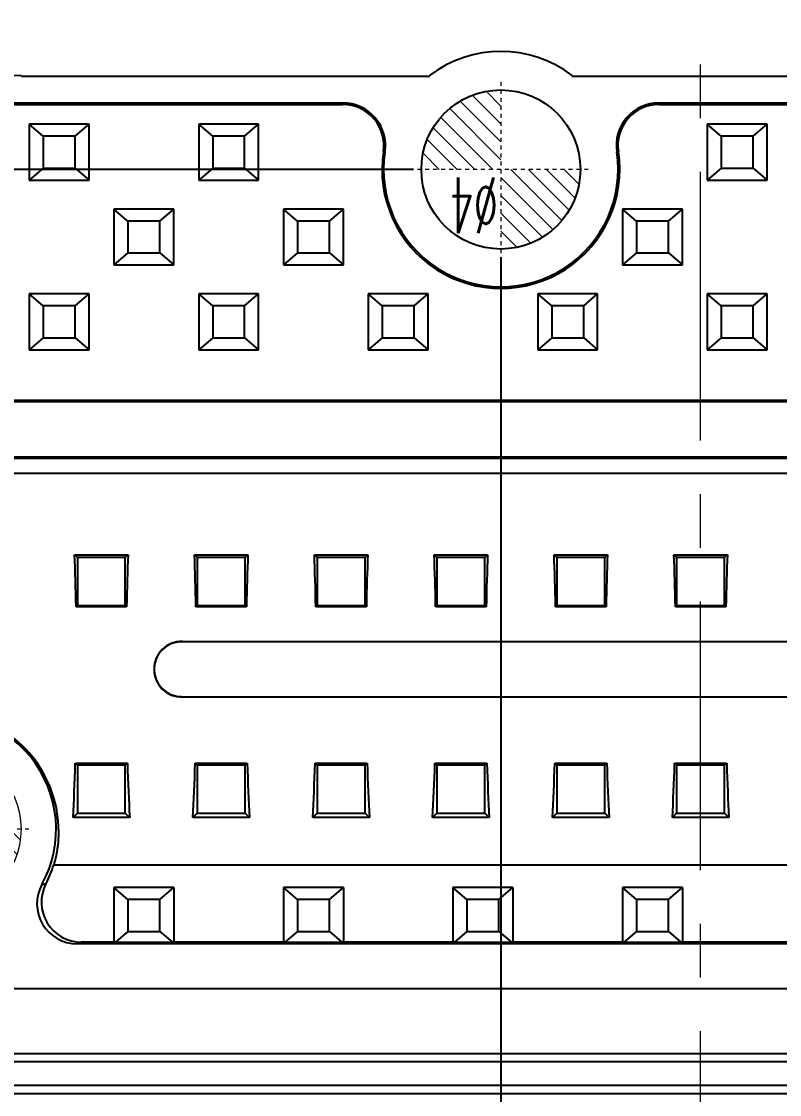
# Model space of a CAD drawing. Header units: millimetres. Extents: x 2875 to 3219, y 1450 to 1733.
# Drawn here: x 2994.32 to 3013.39, y 1563.49 to 1590.47 of the extents above; entities that cross this region are included whole.
import ezdxf

# ---------------------------------------------------------------- set-up
doc = ezdxf.new("R2010")
doc.units = ezdxf.units.MM
doc.linetypes.add('CENTER', pattern=[0.6, 0.375, -0.075, 0.075, -0.075])
for name, color, linetype, lineweight in [('center', 1, 'CENTER', 9), ('dim', 4, 'Continuous', 9), ('epin', 13, 'Continuous', 9)]:
    doc.layers.add(name, color=color, linetype=linetype, lineweight=lineweight)
doc.styles.get("Standard").update_dxf_attribs({"font": 'arial.ttf'})
doc.styles.add('TXT05', font='txt.shx', dxfattribs={"width": 0.5, "bigfont": 'gbcbig.shx'})
doc.dimstyles.new('副本 ISO-25-1', dxfattribs={"dimtxt": 5, "dimasz": 5, "dimexe": 0, "dimexo": 0, "dimgap": 0, "dimtad": 1, "dimtxsty": 'Standard', "dimcen": 0, "dimclrd": 4, "dimclre": 4, "dimclrt": 6, "dimazin": 0, "dimtfac": 1, "dimtofl": 0, "dimtmove": 0, "dimatfit": 3, "dimfxl": 0, "dimarcsym": 0})

# ---------------------------------------------------------------- blocks, each defined once
blk = doc.blocks.new('epin_ejp_4')
at = {"layer": 'epin'}
h = blk.add_hatch(dxfattribs=at)
h.set_pattern_fill('_ANSI31', color=123, scale=0.1, angle=90, style=0)
h.set_pattern_definition([(135, (760.4252, 313.6428), (-0.2245064, -0.2245064), [])])
h.paths.add_polyline_path([(0, 2, 0.414214), (-2, 0), (0, 0)])
h.paths.add_polyline_path([(2, 0), (0, 0), (0, -2, 0.414214)])
at = {"layer": 'epin', "color": 1, "linetype": 'CENTER', "ltscale": 0.124395}
for p, q in [((0, -2.2), (0, 2.2)), ((-2.2, 0), (2.2, 0))]:
    blk.add_line(p, q, dxfattribs=at)
at = {"layer": 'epin'}
blk.add_circle((0, 0), 2, dxfattribs=at)
at = {"layer": 'epin', "color": 6, "style": 'TXT05', "width": 0.5}
blk.add_text('%%c4', height=1.4, dxfattribs=at).set_placement((0.08, 0.2))
blk = doc.blocks.new('*D92')
at = {"layer": 'Defpoints', "color": 0, "transparency": 16777216}
for p in [(3011.402, 1594.336), (3054.305, 1589.261), (3109.239, 1589.261)]:
    blk.add_point(p, dxfattribs=at)
at = {"layer": 'dim', "color": 4, "linetype": 'Continuous', "lineweight": -2, "transparency": 16777216}
blk.add_line((3054.305, 1589.261), (3115.738, 1589.261), dxfattribs=at)
at = {"layer": 'dim', "color": 6, "transparency": 16777216, "insert": (3112.488, 1590.763), "char_height": 2.5, "attachment_point": 5}
blk.add_mtext('5,08', dxfattribs=at)
blk = doc.blocks.new('*D93')
at = {"layer": 'Defpoints', "color": 0, "transparency": 16777216}
for p in [(3011.402, 1594.336), (3038.727, 1571.171), (3109.239, 1571.171)]:
    blk.add_point(p, dxfattribs=at)
at = {"layer": 'dim', "color": 4, "linetype": 'Continuous', "lineweight": -2, "transparency": 16777216}
blk.add_line((3038.727, 1571.171), (3117.718, 1571.171), dxfattribs=at)
at = {"layer": 'dim', "color": 6, "transparency": 16777216, "insert": (3113.478, 1572.673), "char_height": 2.5, "attachment_point": 5}
blk.add_mtext('23,17', dxfattribs=at)
blk = doc.blocks.new('*D94')
at = {"layer": 'Defpoints', "color": 0, "transparency": 16777216}
for p in [(3011.402, 1594.336), (3027.374, 1552.336), (3109.239, 1552.336)]:
    blk.add_point(p, dxfattribs=at)
at = {"layer": 'dim', "color": 4, "linetype": 'Continuous', "lineweight": -2, "transparency": 16777216}
blk.add_line((3027.374, 1552.336), (3112.895, 1552.336), dxfattribs=at)
at = {"layer": 'dim', "color": 6, "transparency": 16777216, "insert": (3111.067, 1553.591), "char_height": 2.5, "attachment_point": 5}
blk.add_mtext('42', dxfattribs=at)
blk = doc.blocks.new('*D95')
at = {"layer": 'Defpoints', "color": 0, "transparency": 16777216}
for p in [(3011.402, 1594.336), (3064.842, 1541.336), (3109.239, 1541.336)]:
    blk.add_point(p, dxfattribs=at)
at = {"layer": 'dim', "color": 4, "linetype": 'Continuous', "lineweight": -2, "transparency": 16777216}
blk.add_line((3064.842, 1541.336), (3112.82, 1541.336), dxfattribs=at)
at = {"layer": 'dim', "color": 6, "transparency": 16777216, "insert": (3111.029, 1542.613), "char_height": 2.5, "attachment_point": 5}
blk.add_mtext('53', dxfattribs=at)
blk = doc.blocks.new('*D96')
at = {"layer": 'Defpoints', "color": 0, "transparency": 16777216}
for p in [(3011.402, 1594.336), (3078.714, 1524.336), (3109.239, 1524.336)]:
    blk.add_point(p, dxfattribs=at)
at = {"layer": 'dim', "color": 4, "linetype": 'Continuous', "lineweight": -2, "transparency": 16777216}
blk.add_line((3078.714, 1524.336), (3112.791, 1524.336), dxfattribs=at)
at = {"layer": 'dim', "color": 6, "transparency": 16777216, "insert": (3111.015, 1525.612), "char_height": 2.5, "attachment_point": 5}
blk.add_mtext('70', dxfattribs=at)
blk = doc.blocks.new('*D59')
at = {"layer": 'Defpoints', "color": 0, "transparency": 16777216}
for p in [(3011.402, 1594.336), (3011.402, 1511.009), (3011.402, 1499.926)]:
    blk.add_point(p, dxfattribs=at)
at = {"layer": 'dim', "color": 4, "linetype": 'Continuous', "lineweight": -2, "transparency": 16777216}
blk.add_line((3011.402, 1511.009), (3011.402, 1498.296), dxfattribs=at)
at = {"layer": 'dim', "color": 6, "transparency": 16777216, "insert": (3010.126, 1499.111), "char_height": 2.5, "attachment_point": 5, "rotation": 90}
blk.add_mtext('0', dxfattribs=at)
blk = doc.blocks.new('*D60')
at = {"layer": 'Defpoints', "color": 0, "transparency": 16777216}
for p in [(3011.402, 1594.336), (3026.402, 1550.026), (3026.402, 1499.926)]:
    blk.add_point(p, dxfattribs=at)
at = {"layer": 'dim', "color": 4, "linetype": 'Continuous', "lineweight": -2, "transparency": 16777216}
blk.add_line((3026.402, 1550.026), (3026.402, 1496.562), dxfattribs=at)
at = {"layer": 'dim', "color": 6, "transparency": 16777216, "insert": (3025.126, 1498.244), "char_height": 2.5, "attachment_point": 5, "rotation": 90}
blk.add_mtext('15', dxfattribs=at)
blk = doc.blocks.new('*D61')
at = {"layer": 'Defpoints', "color": 0, "transparency": 16777216}
for p in [(3011.402, 1594.336), (3036.527, 1571.171), (3036.527, 1499.926)]:
    blk.add_point(p, dxfattribs=at)
at = {"layer": 'dim', "color": 4, "linetype": 'Continuous', "lineweight": -2, "transparency": 16777216}
blk.add_line((3036.527, 1571.171), (3036.527, 1491.447), dxfattribs=at)
at = {"layer": 'dim', "color": 6, "transparency": 16777216, "insert": (3035.025, 1495.687), "char_height": 2.5, "attachment_point": 5, "rotation": 90}
blk.add_mtext('25,13', dxfattribs=at)
blk = doc.blocks.new('*D62')
at = {"layer": 'Defpoints', "color": 0, "transparency": 16777216}
for p in [(3011.402, 1594.336), (3052.105, 1588.628), (3052.105, 1499.926)]:
    blk.add_point(p, dxfattribs=at)
at = {"layer": 'dim', "color": 4, "linetype": 'Continuous', "lineweight": -2, "transparency": 16777216}
blk.add_line((3052.105, 1588.628), (3052.105, 1493.332), dxfattribs=at)
at = {"layer": 'dim', "color": 6, "transparency": 16777216, "insert": (3050.602, 1496.629), "char_height": 2.5, "attachment_point": 5, "rotation": 90}
blk.add_mtext('40,7', dxfattribs=at)
blk = doc.blocks.new('*D97')
at = {"layer": 'Defpoints', "color": 0, "transparency": 16777216}
for p in [(3011.402, 1594.336), (3081.402, 1527.091), (3081.402, 1499.926)]:
    blk.add_point(p, dxfattribs=at)
at = {"layer": 'dim', "color": 4, "linetype": 'Continuous', "lineweight": -2, "transparency": 16777216}
blk.add_line((3081.402, 1527.091), (3081.402, 1496.374), dxfattribs=at)
at = {"layer": 'dim', "color": 6, "transparency": 16777216, "insert": (3080.126, 1498.15), "char_height": 2.5, "attachment_point": 5, "rotation": 90}
blk.add_mtext('70', dxfattribs=at)
blk = doc.blocks.new('*D73')
at = {"layer": 'Defpoints', "color": 0, "transparency": 16777216}
for p in [(3011.402, 1594.336), (2917.518, 1586.748), (3004.177, 1586.748)]:
    blk.add_point(p, dxfattribs=at)
at = {"layer": 'dim', "color": 4, "linetype": 'Continuous', "lineweight": -2, "transparency": 16777216}
blk.add_line((3004.177, 1586.748), (2911.04, 1586.748), dxfattribs=at)
at = {"layer": 'dim', "color": 6, "transparency": 16777216, "insert": (2914.279, 1588.251), "char_height": 2.5, "attachment_point": 5}
blk.add_mtext('7,59', dxfattribs=at)
blk = doc.blocks.new('*D74')
at = {"layer": 'Defpoints', "color": 0, "transparency": 16777216}
for p in [(3011.402, 1594.336), (2977.042, 1585.844), (2917.518, 1580.909)]:
    blk.add_point(p, dxfattribs=at)
at = {"layer": 'dim', "color": 4, "linetype": 'Continuous', "lineweight": -2, "transparency": 16777216}
for p, q in [((2925.518, 1585.844), (2921.518, 1580.909)), ((2977.042, 1585.844), (2925.518, 1585.844)), ((2921.518, 1580.909), (2911.016, 1580.909))]:
    blk.add_line(p, q, dxfattribs=at)
at = {"layer": 'dim', "color": 6, "transparency": 16777216, "insert": (2914.267, 1582.412), "char_height": 2.5, "attachment_point": 5}
blk.add_mtext('8,49', dxfattribs=at)
blk = doc.blocks.new('*D75')
at = {"layer": 'Defpoints', "color": 0, "transparency": 16777216}
for p in [(3011.402, 1594.336), (2917.518, 1570.166), (2990.107, 1570.166)]:
    blk.add_point(p, dxfattribs=at)
at = {"layer": 'dim', "color": 4, "linetype": 'Continuous', "lineweight": -2, "transparency": 16777216}
blk.add_line((2990.107, 1570.166), (2909.039, 1570.166), dxfattribs=at)
at = {"layer": 'dim', "color": 6, "transparency": 16777216, "insert": (2913.279, 1571.668), "char_height": 2.5, "attachment_point": 5}
blk.add_mtext('24,17', dxfattribs=at)
blk = doc.blocks.new('*D76')
at = {"layer": 'Defpoints', "color": 0, "transparency": 16777216}
for p in [(3011.402, 1594.336), (2917.518, 1552.336), (2994.48, 1552.336)]:
    blk.add_point(p, dxfattribs=at)
at = {"layer": 'dim', "color": 4, "linetype": 'Continuous', "lineweight": -2, "transparency": 16777216}
blk.add_line((2994.48, 1552.336), (2913.862, 1552.336), dxfattribs=at)
at = {"layer": 'dim', "color": 6, "transparency": 16777216, "insert": (2915.69, 1553.591), "char_height": 2.5, "attachment_point": 5}
blk.add_mtext('42', dxfattribs=at)
blk = doc.blocks.new('*D106')
at = {"layer": 'Defpoints', "color": 0, "transparency": 16777216}
for p in [(3011.402, 1594.336), (2917.518, 1541.336), (2944.574, 1541.336)]:
    blk.add_point(p, dxfattribs=at)
at = {"layer": 'dim', "color": 4, "linetype": 'Continuous', "lineweight": -2, "transparency": 16777216}
blk.add_line((2944.574, 1541.336), (2913.937, 1541.336), dxfattribs=at)
at = {"layer": 'dim', "color": 6, "transparency": 16777216, "insert": (2915.728, 1542.613), "char_height": 2.5, "attachment_point": 5}
blk.add_mtext('53', dxfattribs=at)
blk = doc.blocks.new('*D107')
at = {"layer": 'Defpoints', "color": 0, "transparency": 16777216}
for p in [(3011.402, 1594.336), (2917.518, 1524.336), (2943.202, 1524.336)]:
    blk.add_point(p, dxfattribs=at)
at = {"layer": 'dim', "color": 4, "linetype": 'Continuous', "lineweight": -2, "transparency": 16777216}
blk.add_line((2943.202, 1524.336), (2913.966, 1524.336), dxfattribs=at)
at = {"layer": 'dim', "color": 6, "transparency": 16777216, "insert": (2915.742, 1525.612), "char_height": 2.5, "attachment_point": 5}
blk.add_mtext('70', dxfattribs=at)
blk = doc.blocks.new('*D77')
at = {"layer": 'Defpoints', "color": 0, "transparency": 16777216}
for p in [(3011.402, 1594.336), (2941.402, 1526.006), (2941.402, 1498.384)]:
    blk.add_point(p, dxfattribs=at)
at = {"layer": 'dim', "color": 4, "linetype": 'Continuous', "lineweight": -2, "transparency": 16777216}
blk.add_line((2941.402, 1526.006), (2941.402, 1494.832), dxfattribs=at)
at = {"layer": 'dim', "color": 6, "transparency": 16777216, "insert": (2940.126, 1496.608), "char_height": 2.5, "attachment_point": 5, "rotation": 90}
blk.add_mtext('70', dxfattribs=at)
blk = doc.blocks.new('*D78')
at = {"layer": 'Defpoints', "color": 0, "transparency": 16777216}
for p in [(3011.402, 1594.336), (2979.242, 1583.644), (2979.242, 1498.384)]:
    blk.add_point(p, dxfattribs=at)
at = {"layer": 'dim', "color": 4, "linetype": 'Continuous', "lineweight": -2, "transparency": 16777216}
blk.add_line((2979.242, 1583.644), (2979.242, 1489.951), dxfattribs=at)
at = {"layer": 'dim', "color": 6, "transparency": 16777216, "insert": (2977.74, 1494.167), "char_height": 2.5, "attachment_point": 5, "rotation": 90}
blk.add_mtext('32,16', dxfattribs=at)
blk = doc.blocks.new('*D79')
at = {"layer": 'Defpoints', "color": 0, "transparency": 16777216}
for p in [(3011.402, 1594.336), (3006.377, 1584.548), (3006.377, 1498.384)]:
    blk.add_point(p, dxfattribs=at)
at = {"layer": 'dim', "color": 4, "linetype": 'Continuous', "lineweight": -2, "transparency": 16777216}
blk.add_line((3006.377, 1584.548), (3006.377, 1491.89), dxfattribs=at)
at = {"layer": 'dim', "color": 6, "transparency": 16777216, "insert": (3004.875, 1495.137), "char_height": 2.5, "attachment_point": 5, "rotation": 90}
blk.add_mtext('5,03', dxfattribs=at)
blk = doc.blocks.new('*D80')
at = {"layer": 'Defpoints', "color": 0, "transparency": 16777216}
for p in [(3011.402, 1594.336), (2992.307, 1567.966), (2992.307, 1498.384)]:
    blk.add_point(p, dxfattribs=at)
at = {"layer": 'dim', "color": 4, "linetype": 'Continuous', "lineweight": -2, "transparency": 16777216}
blk.add_line((2992.307, 1567.966), (2992.307, 1492.608), dxfattribs=at)
at = {"layer": 'dim', "color": 6, "transparency": 16777216, "insert": (2990.805, 1495.496), "char_height": 2.5, "attachment_point": 5, "rotation": 90}
blk.add_mtext('19,1', dxfattribs=at)
blk = doc.blocks.new('*D81')
at = {"layer": 'Defpoints', "color": 0, "transparency": 16777216}
for p in [(3011.402, 1594.336), (2996.402, 1549.594), (2996.402, 1498.384)]:
    blk.add_point(p, dxfattribs=at)
at = {"layer": 'dim', "color": 4, "linetype": 'Continuous', "lineweight": -2, "transparency": 16777216}
blk.add_line((2996.402, 1549.594), (2996.402, 1495.019), dxfattribs=at)
at = {"layer": 'dim', "color": 6, "transparency": 16777216, "insert": (2995.126, 1496.701), "char_height": 2.5, "attachment_point": 5, "rotation": 90}
blk.add_mtext('15', dxfattribs=at)

msp = doc.modelspace()

# ---------------------------------------------------------------- linework, layer by layer
at = {"color": 7, "linetype": 'Continuous'}
for p, q in [((2994.317, 1589.095), (2994.317, 1589.112)), ((2994.317, 1589.095), (3004.59, 1589.095)), ((3004.59, 1589.095), (3004.585, 1589.112)), ((3008.164, 1589.095), (3008.17, 1589.112)), ((3008.164, 1589.095), (3028.487, 1589.095)), ((2994.317, 1588.383), (2994.317, 1588.422)), ((2994.317, 1588.422), (3002.403, 1588.422)), ((2994.317, 1588.383), (3002.403, 1588.383)), ((3002.403, 1588.422), (3002.403, 1588.383)), ((3010.352, 1588.383), (3010.352, 1588.422)), ((3010.352, 1588.422), (3028.487, 1588.422)), ((3010.352, 1588.383), (3028.487, 1588.383)), ((2994.512, 1587.886), (2994.512, 1586.479)), ((2994.864, 1587.585), (2994.512, 1587.886)), ((2996.02, 1587.886), (2994.512, 1587.886)), ((2995.668, 1587.585), (2996.02, 1587.886)), ((2996.02, 1586.479), (2996.02, 1587.886)), ((2998.776, 1587.886), (2998.776, 1586.479)), ((2999.128, 1587.585), (2998.776, 1587.886)), ((3000.284, 1587.886), (2998.776, 1587.886)), ((2999.932, 1587.585), (3000.284, 1587.886)), ((3000.284, 1586.479), (3000.284, 1587.886)), ((3011.568, 1587.886), (3011.568, 1586.479)), ((3011.919, 1587.585), (3011.568, 1587.886)), ((3013.075, 1587.886), (3011.568, 1587.886)), ((3012.723, 1587.585), (3013.075, 1587.886)), ((3013.075, 1586.479), (3013.075, 1587.886)), ((2994.864, 1587.585), (2994.864, 1586.781)), ((2995.668, 1587.585), (2994.864, 1587.585)), ((2995.668, 1586.781), (2995.668, 1587.585)), ((2999.128, 1587.585), (2999.128, 1586.781)), ((2999.932, 1587.585), (2999.128, 1587.585)), ((2999.932, 1586.781), (2999.932, 1587.585)), ((3011.919, 1587.585), (3011.919, 1586.781)), ((3012.723, 1587.585), (3011.919, 1587.585)), ((3012.723, 1586.781), (3012.723, 1587.585)), ((3003.462, 1587.191), (3003.423, 1587.197)), ((3009.332, 1587.197), (3009.293, 1587.191)), ((2994.864, 1586.781), (2994.512, 1586.479)), ((2994.864, 1586.781), (2995.668, 1586.781)), ((2995.668, 1586.781), (2996.02, 1586.479)), ((2999.128, 1586.781), (2998.776, 1586.479)), ((2999.128, 1586.781), (2999.932, 1586.781)), ((2999.932, 1586.781), (3000.284, 1586.479)), ((3011.919, 1586.781), (3011.568, 1586.479)), ((3011.919, 1586.781), (3012.723, 1586.781)), ((3012.723, 1586.781), (3013.075, 1586.479)), ((2994.512, 1586.479), (2996.02, 1586.479)), ((2998.776, 1586.479), (3000.284, 1586.479)), ((3011.568, 1586.479), (3013.075, 1586.479)), ((2996.644, 1585.755), (2996.644, 1584.348)), ((2996.996, 1585.453), (2996.644, 1585.755)), ((2998.152, 1585.755), (2996.644, 1585.755)), ((2997.8, 1585.453), (2998.152, 1585.755)), ((2998.152, 1584.348), (2998.152, 1585.755)), ((3000.908, 1585.755), (3000.908, 1584.348)), ((3001.26, 1585.453), (3000.908, 1585.755)), ((3002.416, 1585.755), (3000.908, 1585.755)), ((3002.064, 1585.453), (3002.416, 1585.755)), ((3002.416, 1584.348), (3002.416, 1585.755)), ((3009.436, 1585.755), (3009.436, 1584.348)), ((3009.787, 1585.453), (3009.436, 1585.755)), ((3010.943, 1585.755), (3009.436, 1585.755)), ((3010.591, 1585.453), (3010.943, 1585.755)), ((3010.943, 1584.348), (3010.943, 1585.755)), ((2996.996, 1585.453), (2996.996, 1584.649)), ((2997.8, 1585.453), (2996.996, 1585.453)), ((2997.8, 1584.649), (2997.8, 1585.453)), ((3001.26, 1585.453), (3001.26, 1584.649)), ((3002.064, 1585.453), (3001.26, 1585.453)), ((3002.064, 1584.649), (3002.064, 1585.453)), ((3009.787, 1585.453), (3009.787, 1584.649)), ((3010.591, 1585.453), (3009.787, 1585.453)), ((3010.591, 1584.649), (3010.591, 1585.453)), ((2996.996, 1584.649), (2996.644, 1584.348)), ((2996.996, 1584.649), (2997.8, 1584.649)), ((2997.8, 1584.649), (2998.152, 1584.348)), ((3001.26, 1584.649), (3000.908, 1584.348)), ((3001.26, 1584.649), (3002.064, 1584.649)), ((3002.064, 1584.649), (3002.416, 1584.348)), ((3009.787, 1584.649), (3009.436, 1584.348)), ((3009.787, 1584.649), (3010.591, 1584.649)), ((3010.591, 1584.649), (3010.943, 1584.348)), ((2996.644, 1584.348), (2998.152, 1584.348)), ((3000.908, 1584.348), (3002.416, 1584.348)), ((3009.436, 1584.348), (3010.943, 1584.348)), ((2994.512, 1583.623), (2994.512, 1582.216)), ((2994.864, 1583.321), (2994.512, 1583.623)), ((2996.02, 1583.623), (2994.512, 1583.623)), ((2995.668, 1583.321), (2996.02, 1583.623)), ((2996.02, 1582.216), (2996.02, 1583.623)), ((2998.776, 1583.623), (2998.776, 1582.216)), ((2999.128, 1583.321), (2998.776, 1583.623)), ((3000.284, 1583.623), (2998.776, 1583.623)), ((2999.932, 1583.321), (3000.284, 1583.623)), ((3000.284, 1582.216), (3000.284, 1583.623)), ((3003.04, 1583.623), (3003.04, 1582.216)), ((3003.392, 1583.321), (3003.04, 1583.623)), ((3004.547, 1583.623), (3003.04, 1583.623)), ((3004.196, 1583.321), (3004.547, 1583.623)), ((3004.547, 1582.216), (3004.547, 1583.623)), ((3007.304, 1583.623), (3007.304, 1582.216)), ((3007.656, 1583.321), (3007.304, 1583.623)), ((3008.811, 1583.623), (3007.304, 1583.623)), ((3008.46, 1583.321), (3008.811, 1583.623)), ((3008.811, 1582.216), (3008.811, 1583.623)), ((3011.568, 1583.623), (3011.568, 1582.216)), ((3011.919, 1583.321), (3011.568, 1583.623)), ((3013.075, 1583.623), (3011.568, 1583.623)), ((3012.723, 1583.321), (3013.075, 1583.623)), ((3013.075, 1582.216), (3013.075, 1583.623)), ((2994.864, 1583.321), (2994.864, 1582.517)), ((2995.668, 1583.321), (2994.864, 1583.321)), ((2995.668, 1582.517), (2995.668, 1583.321)), ((2999.128, 1583.321), (2999.128, 1582.517)), ((2999.932, 1583.321), (2999.128, 1583.321)), ((2999.932, 1582.517), (2999.932, 1583.321)), ((3003.392, 1583.321), (3003.392, 1582.517)), ((3004.196, 1583.321), (3003.392, 1583.321)), ((3004.196, 1582.517), (3004.196, 1583.321)), ((3007.656, 1583.321), (3007.656, 1582.517)), ((3008.46, 1583.321), (3007.656, 1583.321)), ((3008.46, 1582.517), (3008.46, 1583.321)), ((3011.919, 1583.321), (3011.919, 1582.517)), ((3012.723, 1583.321), (3011.919, 1583.321)), ((3012.723, 1582.517), (3012.723, 1583.321)), ((2994.864, 1582.517), (2994.512, 1582.216)), ((2994.864, 1582.517), (2995.668, 1582.517)), ((2995.668, 1582.517), (2996.02, 1582.216)), ((2999.128, 1582.517), (2998.776, 1582.216)), ((2999.128, 1582.517), (2999.932, 1582.517)), ((2999.932, 1582.517), (3000.284, 1582.216)), ((3003.392, 1582.517), (3003.04, 1582.216)), ((3003.392, 1582.517), (3004.196, 1582.517)), ((3004.196, 1582.517), (3004.547, 1582.216)), ((3007.656, 1582.517), (3007.304, 1582.216)), ((3007.656, 1582.517), (3008.46, 1582.517)), ((3008.46, 1582.517), (3008.811, 1582.216)), ((3011.919, 1582.517), (3011.568, 1582.216)), ((3011.919, 1582.517), (3012.723, 1582.517)), ((3012.723, 1582.517), (3013.075, 1582.216)), ((2994.512, 1582.216), (2996.02, 1582.216)), ((2998.776, 1582.216), (3000.284, 1582.216)), ((3003.04, 1582.216), (3004.547, 1582.216)), ((3007.304, 1582.216), (3008.811, 1582.216)), ((3011.568, 1582.216), (3013.075, 1582.216)), ((3016.427, 1580.904), (2984.499, 1580.904)), ((3016.427, 1580.943), (2984.521, 1580.943)), ((2985.072, 1579.528), (3016.427, 1579.528)), ((2985.122, 1579.489), (3016.427, 1579.489)), ((3016.427, 1579.104), (2985.195, 1579.104)), ((2995.724, 1576.996), (2995.655, 1577.065)), ((2995.655, 1577.065), (2997, 1577.065)), ((2995.724, 1576.996), (2995.724, 1575.79)), ((2996.93, 1576.996), (2995.724, 1576.996)), ((2996.93, 1576.996), (2997, 1577.065)), ((2996.93, 1575.79), (2996.93, 1576.996)), ((2998.739, 1576.996), (2998.67, 1577.065)), ((2998.67, 1577.065), (3000.015, 1577.065)), ((2998.739, 1576.996), (2998.739, 1575.79)), ((2999.945, 1576.996), (2998.739, 1576.996)), ((2999.945, 1576.996), (3000.015, 1577.065)), ((2999.945, 1575.79), (2999.945, 1576.996)), ((3001.754, 1576.996), (3001.685, 1577.065)), ((3001.685, 1577.065), (3003.03, 1577.065)), ((3001.754, 1576.996), (3001.754, 1575.79)), ((3002.96, 1576.996), (3001.754, 1576.996)), ((3002.96, 1576.996), (3003.03, 1577.065)), ((3002.96, 1575.79), (3002.96, 1576.996)), ((3004.769, 1576.996), (3004.7, 1577.065)), ((3004.7, 1577.065), (3006.045, 1577.065)), ((3004.769, 1576.996), (3004.769, 1575.79)), ((3005.975, 1576.996), (3004.769, 1576.996)), ((3005.975, 1576.996), (3006.045, 1577.065)), ((3005.975, 1575.79), (3005.975, 1576.996)), ((3007.784, 1576.996), (3007.715, 1577.065)), ((3007.715, 1577.065), (3009.06, 1577.065)), ((3007.784, 1576.996), (3007.784, 1575.79)), ((3008.99, 1576.996), (3007.784, 1576.996)), ((3008.99, 1576.996), (3009.06, 1577.065)), ((3008.99, 1575.79), (3008.99, 1576.996)), ((3010.799, 1576.996), (3010.73, 1577.065)), ((3010.73, 1577.065), (3012.075, 1577.065)), ((3010.799, 1576.996), (3010.799, 1575.79)), ((3012.005, 1576.996), (3010.799, 1576.996)), ((3012.005, 1576.996), (3012.075, 1577.065)), ((3012.005, 1575.79), (3012.005, 1576.996)), ((2995.724, 1575.79), (2995.692, 1575.758)), ((2996.963, 1575.758), (2995.692, 1575.758)), ((2995.724, 1575.79), (2996.93, 1575.79)), ((2996.93, 1575.79), (2996.963, 1575.758)), ((2998.739, 1575.79), (2998.707, 1575.758)), ((2999.978, 1575.758), (2998.707, 1575.758)), ((2998.739, 1575.79), (2999.945, 1575.79)), ((2999.945, 1575.79), (2999.978, 1575.758)), ((3001.754, 1575.79), (3001.722, 1575.758)), ((3002.993, 1575.758), (3001.722, 1575.758)), ((3001.754, 1575.79), (3002.96, 1575.79)), ((3002.96, 1575.79), (3002.993, 1575.758)), ((3004.769, 1575.79), (3004.737, 1575.758)), ((3006.008, 1575.758), (3004.737, 1575.758)), ((3004.769, 1575.79), (3005.975, 1575.79)), ((3005.975, 1575.79), (3006.008, 1575.758)), ((3007.784, 1575.79), (3007.752, 1575.758)), ((3009.023, 1575.758), (3007.752, 1575.758)), ((3007.784, 1575.79), (3008.99, 1575.79)), ((3008.99, 1575.79), (3009.023, 1575.758)), ((3010.799, 1575.79), (3010.767, 1575.758)), ((3012.038, 1575.758), (3010.767, 1575.758)), ((3010.799, 1575.79), (3012.005, 1575.79)), ((3012.005, 1575.79), (3012.038, 1575.758)), ((2998.342, 1574.874), (2998.358, 1574.89)), ((3016.427, 1574.874), (2998.342, 1574.874)), ((2998.342, 1573.498), (2998.358, 1573.482)), ((3016.427, 1573.482), (2998.358, 1573.482)), ((2995.724, 1571.774), (2995.673, 1571.826)), ((2995.673, 1571.826), (2996.982, 1571.826)), ((2995.724, 1571.774), (2995.724, 1570.568)), ((2996.93, 1571.774), (2995.724, 1571.774)), ((2996.93, 1571.774), (2996.982, 1571.826)), ((2996.93, 1570.568), (2996.93, 1571.774)), ((2998.739, 1571.774), (2998.688, 1571.826)), ((2998.688, 1571.826), (2999.997, 1571.826)), ((2998.739, 1571.774), (2998.739, 1570.568)), ((2999.945, 1571.774), (2998.739, 1571.774)), ((2999.945, 1571.774), (2999.997, 1571.826)), ((2999.945, 1570.568), (2999.945, 1571.774)), ((3001.754, 1571.774), (3001.703, 1571.826)), ((3001.703, 1571.826), (3003.012, 1571.826)), ((3001.754, 1571.774), (3001.754, 1570.568)), ((3002.96, 1571.774), (3001.754, 1571.774)), ((3002.96, 1571.774), (3003.012, 1571.826)), ((3002.96, 1570.568), (3002.96, 1571.774)), ((3004.769, 1571.774), (3004.718, 1571.826)), ((3004.718, 1571.826), (3006.027, 1571.826)), ((3004.769, 1571.774), (3004.769, 1570.568)), ((3005.975, 1571.774), (3004.769, 1571.774)), ((3005.975, 1571.774), (3006.027, 1571.826)), ((3005.975, 1570.568), (3005.975, 1571.774)), ((3007.784, 1571.774), (3007.733, 1571.826)), ((3007.733, 1571.826), (3009.042, 1571.826)), ((3007.784, 1571.774), (3007.784, 1570.568)), ((3008.99, 1571.774), (3007.784, 1571.774)), ((3008.99, 1571.774), (3009.042, 1571.826)), ((3008.99, 1570.568), (3008.99, 1571.774)), ((3010.748, 1571.826), (3012.057, 1571.826)), ((3010.799, 1571.774), (3010.748, 1571.826)), ((3010.799, 1571.774), (3010.799, 1570.568)), ((3012.005, 1571.774), (3010.799, 1571.774)), ((3012.005, 1571.774), (3012.057, 1571.826)), ((3012.005, 1570.568), (3012.005, 1571.774)), ((2995.724, 1570.568), (2995.616, 1570.459)), ((2995.724, 1570.568), (2996.93, 1570.568)), ((2996.93, 1570.568), (2997.039, 1570.459)), ((2998.739, 1570.568), (2998.631, 1570.459)), ((2998.739, 1570.568), (2999.945, 1570.568)), ((2999.945, 1570.568), (3000.054, 1570.459)), ((3001.754, 1570.568), (3001.646, 1570.459)), ((3001.754, 1570.568), (3002.96, 1570.568)), ((3002.96, 1570.568), (3003.069, 1570.459)), ((3004.769, 1570.568), (3004.661, 1570.459)), ((3004.769, 1570.568), (3005.975, 1570.568)), ((3005.975, 1570.568), (3006.084, 1570.459)), ((3007.784, 1570.568), (3007.676, 1570.459)), ((3007.784, 1570.568), (3008.99, 1570.568)), ((3008.99, 1570.568), (3009.099, 1570.459)), ((3010.799, 1570.568), (3010.691, 1570.459)), ((3010.799, 1570.568), (3012.005, 1570.568)), ((3012.005, 1570.568), (3012.114, 1570.459)), ((2997.039, 1570.459), (2995.616, 1570.459)), ((3000.054, 1570.459), (2998.631, 1570.459)), ((3003.069, 1570.459), (3001.646, 1570.459)), ((3006.084, 1570.459), (3004.661, 1570.459)), ((3009.099, 1570.459), (3007.676, 1570.459)), ((3012.114, 1570.459), (3010.691, 1570.459)), ((2995.13, 1569.267), (3016.427, 1569.267)), ((2996.644, 1568.699), (2996.644, 1567.326)), ((2996.996, 1568.398), (2996.644, 1568.699)), ((2998.152, 1568.699), (2996.644, 1568.699)), ((2997.8, 1568.398), (2998.152, 1568.699)), ((2998.152, 1568.699), (2998.152, 1567.326)), ((3000.908, 1568.699), (3000.908, 1567.326)), ((3001.26, 1568.398), (3000.908, 1568.699)), ((3002.416, 1568.699), (3000.908, 1568.699)), ((3002.064, 1568.398), (3002.416, 1568.699)), ((3002.416, 1568.699), (3002.416, 1567.326)), ((3005.172, 1568.699), (3005.172, 1567.326)), ((3005.524, 1568.398), (3005.172, 1568.699)), ((3006.679, 1568.699), (3005.172, 1568.699)), ((3006.328, 1568.398), (3006.679, 1568.699)), ((3006.679, 1568.699), (3006.679, 1567.326)), ((3009.436, 1568.699), (3009.436, 1567.326)), ((3010.943, 1568.699), (3009.436, 1568.699)), ((3009.787, 1568.398), (3009.436, 1568.699)), ((3010.591, 1568.398), (3010.943, 1568.699)), ((3010.943, 1568.699), (3010.943, 1567.326)), ((2996.996, 1568.398), (2996.996, 1567.594)), ((2997.8, 1568.398), (2996.996, 1568.398)), ((2997.8, 1567.594), (2997.8, 1568.398)), ((3001.26, 1568.398), (3001.26, 1567.594)), ((3002.064, 1568.398), (3001.26, 1568.398)), ((3002.064, 1567.594), (3002.064, 1568.398)), ((3005.524, 1568.398), (3005.524, 1567.594)), ((3006.328, 1568.398), (3005.524, 1568.398)), ((3006.328, 1567.594), (3006.328, 1568.398)), ((3009.787, 1568.398), (3009.787, 1567.594)), ((3010.591, 1568.398), (3009.787, 1568.398)), ((3010.591, 1567.594), (3010.591, 1568.398)), ((2996.996, 1567.594), (2996.682, 1567.325)), ((2996.996, 1567.594), (2997.8, 1567.594)), ((2997.8, 1567.594), (2998.114, 1567.325)), ((3001.26, 1567.594), (3000.946, 1567.325)), ((3001.26, 1567.594), (3002.064, 1567.594)), ((3002.064, 1567.594), (3002.378, 1567.325)), ((3005.524, 1567.594), (3005.21, 1567.325)), ((3005.524, 1567.594), (3006.328, 1567.594)), ((3006.328, 1567.594), (3006.642, 1567.325)), ((3009.787, 1567.594), (3009.474, 1567.325)), ((3009.787, 1567.594), (3010.591, 1567.594)), ((3010.591, 1567.594), (3010.905, 1567.325)), ((2995.824, 1567.326), (2995.713, 1567.286)), ((3031.502, 1567.286), (2995.714, 1567.286)), ((2996.644, 1567.326), (2995.824, 1567.326)), ((2996.682, 1567.325), (2996.644, 1567.326)), ((2996.682, 1567.325), (2998.114, 1567.325)), ((2998.152, 1567.326), (2998.114, 1567.325)), ((3000.908, 1567.326), (2998.152, 1567.326)), ((3000.946, 1567.325), (3000.908, 1567.326)), ((3000.946, 1567.325), (3002.378, 1567.325)), ((3002.416, 1567.326), (3002.378, 1567.325)), ((3005.172, 1567.326), (3002.416, 1567.326)), ((3005.21, 1567.325), (3005.172, 1567.326)), ((3005.21, 1567.325), (3006.642, 1567.325)), ((3006.679, 1567.326), (3006.642, 1567.325)), ((3009.436, 1567.326), (3006.679, 1567.326)), ((3009.474, 1567.325), (3009.436, 1567.326)), ((3009.474, 1567.325), (3010.905, 1567.325)), ((3010.943, 1567.326), (3010.905, 1567.325)), ((3013.7, 1567.326), (3010.943, 1567.326)), ((2992.621, 1566.156), (3031.502, 1566.156)), ((2992.621, 1564.528), (3031.502, 1564.528)), ((2992.621, 1564.322), (3031.502, 1564.322)), ((3031.502, 1563.719), (2992.621, 1563.719)), ((2992.621, 1563.518), (3031.502, 1563.518))]:
    msp.add_line(p, q, dxfattribs=at)
msp.add_circle((3006.377, 1586.748), 2, dxfattribs=at)
for centre, radius, start, end in [((2994.317, 1604.336), 15.914, 106.2631, 270), ((2994.317, 1604.336), 15.224, 90, 270), ((3006.377, 1586.748), 2.967, 52.8196, 127.1804), ((2994.317, 1604.336), 15.953, 252.8905, 270), ((3002.403, 1587.351), 1.071, 351.3731, 90), ((3002.403, 1587.351), 1.031, 351.3731, 90), ((3010.352, 1587.351), 1.071, 90, 188.6269), ((3010.352, 1587.351), 1.031, 90, 188.6269), ((3006.377, 1586.748), 2.989, 171.3731, 8.6269), ((3006.377, 1586.748), 2.949, 171.3731, 8.6269), ((2998.358, 1574.186), 0.704, 90.0095, 269.9905), ((2992.307, 1570.166), 2.883, 331.1642, 175.2856), ((2992.307, 1570.166), 2.962, 332.4357, 342.3415), ((2995.713, 1568.291), 1.005, 151.1711, 270.0173), ((2995.824, 1568.33), 1.005, 152.4405, 270.0163), ((2992.841, 1579.101), 10.515, 280.9174, 281.4738)]:
    msp.add_arc(centre, radius, start, end, dxfattribs=at)
for centre, major_axis, ratio, start_param, end_param in [((2995.321, 1574.186), (0, 5.779), 0.066667, -1.29536, -1.0492), ((2997.334, 1574.186), (0, 5.779), 0.066667, 1.0492, 1.29536), ((2998.336, 1574.186), (0, 5.779), 0.066667, -1.29536, -1.0492), ((3000.349, 1574.186), (0, 5.779), 0.066667, 1.0492, 1.29536), ((3001.351, 1574.186), (0, 5.779), 0.066667, -1.29536, -1.0492), ((3003.364, 1574.186), (0, 5.779), 0.066667, 1.0492, 1.29536), ((3004.366, 1574.186), (0, 5.779), 0.066667, -1.29536, -1.0492), ((3006.379, 1574.186), (0, 5.779), 0.066667, 1.0492, 1.29536), ((3007.381, 1574.186), (0, 5.779), 0.066667, -1.29536, -1.0492), ((3009.394, 1574.186), (0, 5.779), 0.066667, 1.0492, 1.29536), ((3010.396, 1574.186), (0, 5.779), 0.066667, -1.29536, -1.0492), ((3012.409, 1574.186), (0, 5.779), 0.066667, 1.0492, 1.29536), ((2998.342, 1574.186), (0.688, 0), 0.999962, 1.570777, 4.712408), ((2995.321, 1574.186), (0, 5.779), 0.066667, -2.271709, -1.991567), ((2997.334, 1574.186), (0, 5.779), 0.066667, -4.291618, -4.011476), ((2998.336, 1574.186), (0, 5.779), 0.066667, -2.271709, -1.991567), ((3000.349, 1574.186), (0, 5.779), 0.066667, -4.291618, -4.011476), ((3001.351, 1574.186), (0, 5.779), 0.066667, -2.271709, -1.991567), ((3003.364, 1574.186), (0, 5.779), 0.066667, -4.291618, -4.011476), ((3004.366, 1574.186), (0, 5.779), 0.066667, -2.271709, -1.991567), ((3006.379, 1574.186), (0, 5.779), 0.066667, -4.291618, -4.011476), ((3007.381, 1574.186), (0, 5.779), 0.066667, -2.271709, -1.991567), ((3009.394, 1574.186), (0, 5.779), 0.066667, -4.291618, -4.011476), ((3010.396, 1574.186), (0, 5.779), 0.066667, -2.271709, -1.991567), ((3012.409, 1574.186), (0, 5.779), 0.066667, -4.291618, -4.011476)]:
    msp.add_ellipse(centre, major_axis=major_axis, ratio=ratio, start_param=start_param, end_param=end_param, dxfattribs=at)
for points, knots in [([(2995.25, 1570.166), (2995.246, 1570.419), (2995.168, 1570.961), (2994.818, 1571.752), (2994.2, 1572.456), (2993.356, 1572.946), (2992.385, 1573.136), (2991.404, 1572.996), (2990.533, 1572.549), (2990.081, 1572.083), (2989.901, 1571.826)], [0, 0, 0, 0, 0.102891, 0.219844, 0.346406, 0.477245, 0.609247, 0.741303, 0.872458, 1, 1, 1, 1]), ([(2995.25, 1570.166), (2995.251, 1570.082), (2995.244, 1569.779), (2995.191, 1569.478), (2995.13, 1569.267)], [0, 0, 0, 0, 0.276727, 1, 1, 1, 1])]:
    msp.add_open_spline(points, degree=3, knots=knots, dxfattribs=at)
at = {"layer": 'center', "color": 1, "linetype": 'CENTER', "ltscale": 18}
msp.add_line((3011.402, 1504.336), (3011.402, 1684.336), dxfattribs=at)

# ---------------------------------------------------------------- block references
at = {"layer": 'epin', "rotation": 180}
for p in [(3006.377, 1586.748), (2992.307, 1570.166)]:
    msp.add_blockref('epin_ejp_4', p, dxfattribs=at)

# ---------------------------------------------------------------- dimensions: what is measured, and where the dimension line sits
at = {"layer": 'dim'}
for feature_location, offset, dtype, origin, picture, middle in [((2990.107, 1570.166), (-72.589, 0), 0, (3011.402, 1594.336), '*D75', (2913.279, 1571.668)), ((2977.042, 1585.844), (-59.524, -4.935), 0, (3011.402, 1594.336), '*D74', (2914.267, 1582.412)), ((3004.177, 1586.748), (-86.659, 0), 0, (3011.402, 1594.336), '*D73', (2914.279, 1588.251)), ((2994.48, 1552.336), (-76.962, 0), 0, (3011.402, 1594.336), '*D76', (2915.69, 1553.591)), ((2944.574, 1541.336), (-27.056, 0), 0, (3011.402, 1594.336), '*D106', (2915.728, 1542.613)), ((2943.202, 1524.336), (-25.684, 0), 0, (3011.402, 1594.336), '*D107', (2915.742, 1525.612)), ((2941.402, 1526.006), (0, -27.623), 1, (3011.402, 1594.336), '*D77', (2940.126, 1496.608)), ((2979.242, 1583.644), (0, -85.26), 1, (3011.402, 1594.336), '*D78', (2977.74, 1494.167)), ((2992.307310962, 1567.965979317), (0, -69.582272636), 1, (3011.402310962, 1594.335979317), '*D80', (2990.804923513, 1495.495746245)), ((2996.402, 1549.594), (0, -51.211), 1, (3011.402, 1594.336), '*D81', (2995.126, 1496.701)), ((3006.377310962, 1584.548479317), (0, -86.164772636), 1, (3011.402310962, 1594.335979317), '*D79', (3004.874923513, 1495.136776259)), ((3011.402310962, 1511.008915649), (0, -11.082571827), 1, (3011.402310962, 1594.335979317), '*D59', (3010.125878493, 1499.111200575)), ((3054.304810962, 1589.260979317), (54.933855361, 0), 0, (3011.402310962, 1594.335979317), '*D92', (3112.488154727, 1590.763366766)), ((3038.727310962, 1571.170979317), (70.511355361, 0), 0, (3011.402310962, 1594.335979317), '*D93', (3113.478093336, 1572.673366766)), ((3027.374, 1552.336), (81.865, 0), 0, (3011.402, 1594.336), '*D94', (3111.067, 1553.591)), ((3064.842, 1541.336), (44.397, 0), 0, (3011.402, 1594.336), '*D95', (3111.029, 1542.613)), ((3078.714, 1524.336), (30.525, 0), 0, (3011.402, 1594.336), '*D96', (3111.015, 1525.612)), ((3026.402, 1550.026), (0, -50.1), 1, (3011.402, 1594.336), '*D60', (3025.126, 1498.244)), ((3036.527310962, 1571.170979317), (0, -71.244635495), 1, (3011.402310962, 1594.335979317), '*D61', (3035.024923513, 1495.68691681)), ((3052.105, 1588.628), (0, -88.701), 1, (3011.402, 1594.336), '*D62', (3050.602, 1496.629)), ((3081.402, 1527.091), (0, -27.165), 1, (3011.402, 1594.336), '*D97', (3080.126, 1498.15))]:
    dim = msp.add_ordinate_dim(feature_location=feature_location, offset=offset, dtype=dtype, origin=origin, dimstyle='副本 ISO-25-1', override={"dimtxt": 2.5, "dimasz": 2, "dimfxl": 1.25, "dimarcsym": 1}, dxfattribs=at)
    dim.commit()
    dim.dimension.update_dxf_attribs({"geometry": picture, "text_midpoint": middle})

doc.saveas('drawing.dxf')
